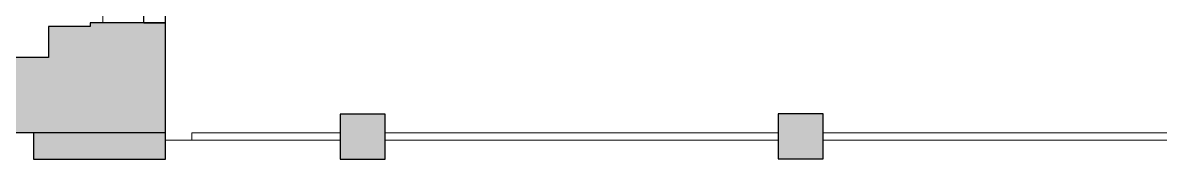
# Model space of a CAD drawing. Header units: inches. Extents: x -1176 to 1474, y -2632 to 978.
# Drawn here: x -607.9 to -305.8, y 9.3 to 45.5 of the extents above; entities that cross this region are included whole.
import ezdxf

# ---------------------------------------------------------------- set-up
doc = ezdxf.new("R2010")
doc.units = ezdxf.units.IN
doc.header["$MEASUREMENT"] = 0
for name, color, linetype, lineweight in [('A-COLS', 52, 'Continuous', 18), ('A-DOOR', 31, 'Continuous', 18), ('A-DOOR-FRAM', 31, 'Continuous', 30), ('A-FLOR', 192, 'Continuous', 18), ('A-FLOR-HRAL', 11, 'Continuous', 18), ('A-WALL', 113, 'Continuous', 18), ('A-WALL-PATT', 111, 'Continuous', 18)]:
    doc.layers.add(name, color=color, linetype=linetype, lineweight=lineweight)

# ---------------------------------------------------------------- blocks, each defined once
blk = doc.blocks.new('Top Rail Type - Top Rail_Internal_-6920639-3rd Floor Construction')
at = {"layer": 'A-FLOR-HRAL', "lineweight": 9}
for p, q in [((-563.07, 14.3), (-563.07, 16.3)), ((-563.07, 16.3), (-523.65, 16.3)), ((-511.65, 16.3), (-407.34, 16.3)), ((-395.34, 16.3), (-291.02, 16.3)), ((-523.65, 14.3), (-563.07, 14.3)), ((-407.34, 14.3), (-511.65, 14.3)), ((-291.02, 14.3), (-395.34, 14.3))]:
    blk.add_line(p, q, dxfattribs=at)
blk = doc.blocks.new('Top Rail Type - Top Rail_Internal_-V6-3rd Floor Construction')
at = {"layer": 'A-FLOR-HRAL', "lineweight": 9}
for p, q in [((-563.07, 14.3), (-563.07, 16.3)), ((-523.65, 16.3), (-563.07, 16.3)), ((-407.34, 16.3), (-511.65, 16.3)), ((-291.02, 16.3), (-395.34, 16.3)), ((-523.65, 14.3), (-563.07, 14.3)), ((-407.34, 14.3), (-511.65, 14.3)), ((-291.02, 14.3), (-395.34, 14.3))]:
    blk.add_line(p, q, dxfattribs=at)
blk = doc.blocks.new('Single Flush - D9 2_6_ X 8_-8259399-3rd Floor Construction')
at = {"layer": 'A-DOOR', "color": 8, "lineweight": 30}
for p, q in [((-7.41, -29.84), (13.67, -8.76)), ((13.67, -8.76), (14.91, -10)), ((14.91, -10), (-6.17, -31.08)), ((-6.17, -31.08), (-7.41, -29.84))]:
    blk.add_line(p, q, dxfattribs=at)
at = {"layer": 'A-DOOR', "lineweight": 9}
blk.add_arc((14.91, -10), 29.81, 179.5, 225, dxfattribs=at)
at = {"layer": 'A-DOOR-FRAM', "color": 8}
for p, q in [((-17, -4.25), (-17, -10)), ((-17, -4.25), (-15, -4.25)), ((-15, -4.25), (-15, -10)), ((15, -4.25), (15, -10)), ((15, -4.25), (17, -4.25)), ((17, -4.25), (17, -10)), ((-17, -10), (-15, -10)), ((15, -10), (17, -10))]:
    blk.add_line(p, q, dxfattribs=at)

msp = doc.modelspace()

# ---------------------------------------------------------------- hatches: boundary and pattern name
at = {"layer": 'A-COLS'}
for points in [[(-523.65, 9.25), (-511.65, 9.25), (-511.65, 21.25), (-523.65, 21.25)], [(-407.34, 9.32), (-395.34, 9.32), (-395.34, 21.32), (-407.34, 21.32)]]:
    msp.add_hatch(color=250, dxfattribs=at).paths.add_polyline_path(points, flags=0)
at = {"layer": 'A-WALL-PATT', "lineweight": 9}
h = msp.add_hatch(color=7, dxfattribs=at)
h.paths.add_polyline_path([(-590.07, 16.25), (-570.07, 16.25), (-570.07, 45.47), (-590.07, 45.47), (-590.07, 36.25)], flags=0)
h.paths.add_polyline_path([(-570.07, 79.47), (-570.07, 106.47), (-590.07, 106.47), (-590.07, 79.47)], flags=0)
for points in [[(-601.07, 36.25), (-590.07, 36.25), (-590.07, 44.47), (-601.07, 44.47)], [(-605.07, 9.25), (-570.07, 9.25), (-570.07, 16.25), (-605.07, 16.25)]]:
    msp.add_hatch(color=7, dxfattribs=at).paths.add_polyline_path(points, flags=0)
h = msp.add_hatch(color=7, dxfattribs=at)
h.paths.add_polyline_path([(-809.61, 16.25), (-590.07, 16.25), (-590.07, 36.25), (-809.61, 36.25), (-809.61, 34.47), (-811.87, 34.47), (-811.87, 36.25), (-820.56, 36.25), (-820.56, 16.25), (-811.87, 16.25)], flags=0)
h.paths.add_polyline_path([(-1015.06, 16.25), (-860.56, 16.25), (-860.56, 36.25), (-1015.06, 36.25), (-1015.06, 26.67)], flags=0)

# ---------------------------------------------------------------- linework, layer by layer
at = {"layer": 'A-COLS', "color": 8, "lineweight": 30}
for p, q in [((-511.65, 21.25), (-523.65, 21.25)), ((-523.65, 21.25), (-523.65, 9.25)), ((-511.65, 9.25), (-511.65, 21.25)), ((-395.34, 21.32), (-407.34, 21.32)), ((-407.34, 21.32), (-407.34, 9.32)), ((-395.34, 9.32), (-395.34, 21.32)), ((-523.65, 9.25), (-511.65, 9.25)), ((-407.34, 9.32), (-395.34, 9.32))]:
    msp.add_line(p, q, dxfattribs=at)
at = {"layer": 'A-FLOR'}
for p, q in [((-586.69, 79.47), (-586.69, 45.47)), ((-570.07, 14.32), (-563.07, 14.32))]:
    msp.add_line(p, q, dxfattribs=at)
at = {"layer": 'A-WALL', "color": 8, "lineweight": 30}
for p, q in [((-570.07, 45.47), (-590.07, 45.47)), ((-590.07, 45.47), (-590.07, 44.47)), ((-570.07, 9.25), (-570.07, 45.47)), ((-590.07, 44.47), (-601.07, 44.47)), ((-601.07, 44.47), (-601.07, 36.25)), ((-601.07, 36.25), (-654.06, 36.25)), ((-570.07, 16.25), (-748.06, 16.25)), ((-605.07, 16.25), (-605.07, 9.25)), ((-605.07, 9.25), (-570.07, 9.25))]:
    msp.add_line(p, q, dxfattribs=at)

# ---------------------------------------------------------------- block references
at = {"layer": 'A-DOOR', "rotation": 89.99999999999993}
msp.add_blockref('Single Flush - D9 2_6_ X 8_-8259399-3rd Floor Construction', (-580.07, 62.47), dxfattribs=at)
at = {"layer": 'A-FLOR-HRAL', "lineweight": 9}
for name in ['Top Rail Type - Top Rail_Internal_-6920639-3rd Floor Construction', 'Top Rail Type - Top Rail_Internal_-V6-3rd Floor Construction']:
    msp.add_blockref(name, (0, 0), dxfattribs=at)

doc.saveas('drawing.dxf')
